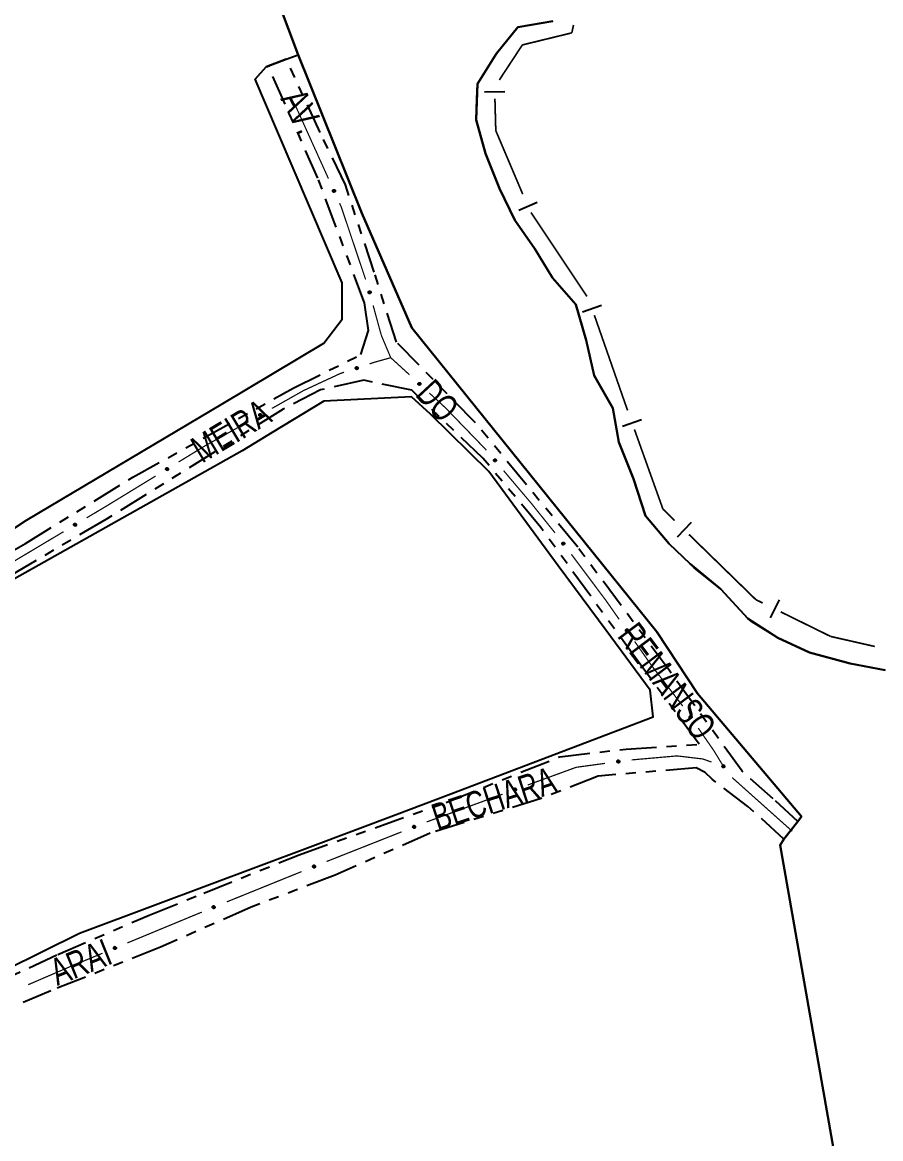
# Model space of a CAD drawing. Extents: x 207981 to 210201, y 4876477 to 4878908.
# Drawn here: x 208982.8 to 209110.4, y 4878459 to 4878624.9 of the extents above; entities that cross this region are included whole.
import ezdxf

# ---------------------------------------------------------------- set-up
doc = ezdxf.new("R2010")
doc.units = 0
doc.header["$LTSCALE"] = 1.5
doc.header["$MEASUREMENT"] = 0
doc.linetypes.add('TRACO_25', pattern=[8, 3, -1, 1, -1, 1, -1])
for name, color, linetype in [('CD_MALHA_LOTES', 7, 'CONTINUOUS'), ('HD-CURSO-PERENE', 170, 'CONTINUOUS'), ('LM-LIM-SETORES-BAIRROS', 250, 'CONTINUOUS'), ('RU-QUADRA', 210, 'CONTINUOUS'), ('SV-EIXO-RUA-N-PAV', 6, 'CONTINUOUS'), ('SV-RUA-NAO-PAV', 7, 'CONTINUOUS'), ('SV-TXT-RUA-N-PAV', 7, 'CONTINUOUS')]:
    doc.layers.add(name, color=color, linetype=linetype)
doc.styles.add('ARIAL', font='ARIAL.SHX')

msp = doc.modelspace()

# ---------------------------------------------------------------- linework, layer by layer
at = {"layer": 'CD_MALHA_LOTES', "linetype": 'Continuous', "flags": 128}
for points in [[(208988.651637, 4878755.3133), (209011.257452, 4878719.747252), (209026.201723, 4878698.816981), (209039.980146, 4878687.651358), (209047.195705, 4878665.185095), (209049.553747, 4878655.897258), (209050.121778, 4878647.219241), (209049.760624, 4878642.39033), (209047.849144, 4878636.731572), (209019.36734, 4878631.988823), (209023.811533, 4878620.067765), (209029.240551, 4878606.657981), (209033.288548, 4878596.550368), (209040.735228, 4878579.524404), (209077.167846, 4878534.325493), (209083.206232, 4878525.157712), (209098.683309, 4878506.872215), (209098.103049, 4878506.147715), (209096.035459, 4878503.523466), (209095.502048, 4878502.623108), (209145.451913, 4878218.279486)], [(209111.109436, 4878528.627555), (209105.88922, 4878529.62721), (209099.849083, 4878531.266701), (209095.139183, 4878533.436102), (209090.679467, 4878536.305349), (209086.670132, 4878540.644273), (209082.100012, 4878544.420185), (209079.011043, 4878547.392567), (209075.451702, 4878551.541544), (209073.672835, 4878557.070249), (209071.493913, 4878562.508964), (209070.625019, 4878567.587791), (209067.835901, 4878572.406633), (209066.66703, 4878577.695406), (209065.108122, 4878582.964174), (209061.638751, 4878586.953189), (209058.999527, 4878591.262151), (209056.020261, 4878595.521116), (209053.761162, 4878600.229996), (209051.682193, 4878605.428768), (209050.283233, 4878610.417603), (209050.504496, 4878615.766393), (209053.305787, 4878620.28543), (209056.486972, 4878624.204612), (209061.69762, 4878625.064535)]]:
    msp.add_lwpolyline(points, dxfattribs=at)
at = {"layer": 'HD-CURSO-PERENE', "linetype": 'Continuous'}
msp.add_polyline3d([(209111.109436, 4878528.627555, 2.24908), (209105.88922, 4878529.62721, 2.24908), (209099.849083, 4878531.266701, 2.24908), (209095.139183, 4878533.436102, 2.24908), (209091.209351, 4878535.839729, 2.24908), (209090.679467, 4878536.305349, 2.24908), (209086.670132, 4878540.644273, 2.24908), (209082.73053, 4878543.813464, 2.24908), (209082.100012, 4878544.420185, 2.24908), (209079.011043, 4878547.392567, 2.24908), (209075.451702, 4878551.541544, 2.24908), (209073.672835, 4878557.070249, 2.24908), (209071.493913, 4878562.508964, 2.24908), (209070.625019, 4878567.587791, 2.24908), (209067.835901, 4878572.406633, 2.24908), (209066.66703, 4878577.695406, 2.24908), (209065.108122, 4878582.964174, 2.24908), (209061.638751, 4878586.953189, 2.24908), (209058.999527, 4878591.262151, 2.24908), (209056.020261, 4878595.521116, 2.24908), (209053.761162, 4878600.229996, 2.24908), (209051.682193, 4878605.428768, 2.24908), (209050.283233, 4878610.417603, 2.24908), (209050.409646, 4878613.473499, 2.24908), (209050.504496, 4878615.766393, 2.24908), (209053.305787, 4878620.28543, 2.24908), (209056.486972, 4878624.204612, 2.24908), (209061.69762, 4878625.064535, 2.24908)], dxfattribs=at)
at = {"layer": 'LM-LIM-SETORES-BAIRROS', "const_width": 0.25}
for points in [[(209063.736769, 4878623.160432), (209064.514524, 4878623.350128)], [(209063.736769, 4878623.160432), (209064.514524, 4878623.350128)], [(209064.514524, 4878623.350128), (209064.766504, 4878624.522806)], [(209064.514524, 4878623.350128), (209064.766504, 4878624.522806)], [(209057.157557, 4878621.555746), (209063.736769, 4878623.160432)], [(209057.157557, 4878621.555746), (209063.736769, 4878623.160432)], [(209053.73732, 4878616.351038), (209057.032387, 4878621.365271)], [(209053.73732, 4878616.351038), (209057.032387, 4878621.365271)], [(209057.032387, 4878621.365271), (209057.157557, 4878621.555746)], [(209057.032387, 4878621.365271), (209057.157557, 4878621.555746)], [(209053.209917, 4878608.815633), (209053.078041, 4878613.56316)], [(209053.209917, 4878608.815633), (209053.078041, 4878613.56316)], [(209053.307805, 4878608.584897), (209053.209917, 4878608.815633)], [(209053.307805, 4878608.584897), (209053.209917, 4878608.815633)], [(209057.213303, 4878599.379079), (209053.307805, 4878608.584897)], [(209057.213303, 4878599.379079), (209053.307805, 4878608.584897)], [(209066.768824, 4878584.170756), (209058.44832, 4878596.65151)], [(209066.768824, 4878584.170756), (209058.44832, 4878596.65151)], [(209072.409806, 4878568.352314), (209067.861677, 4878581.390285)], [(209072.409806, 4878568.352314), (209067.861677, 4878581.390285)], [(209072.474351, 4878568.171999), (209072.409806, 4878568.352314)], [(209072.474351, 4878568.171999), (209072.409806, 4878568.352314)], [(209072.811365, 4878567.2305), (209072.474351, 4878568.171999)], [(209072.811365, 4878567.2305), (209072.474351, 4878568.171999)], [(209078.06211, 4878552.561751), (209073.822407, 4878564.406001)], [(209078.06211, 4878552.561751), (209073.822407, 4878564.406001)], [(209078.362836, 4878552.268836), (209078.06211, 4878552.561751)], [(209078.362836, 4878552.268836), (209078.06211, 4878552.561751)], [(209079.795534, 4878550.873352), (209078.362836, 4878552.268836)], [(209079.795534, 4878550.873352), (209078.362836, 4878552.268836)], [(209091.878853, 4878539.103885), (209081.94458, 4878548.780125)], [(209091.878853, 4878539.103885), (209081.94458, 4878548.780125)], [(209091.997363, 4878539.045586), (209091.878853, 4878539.103885)], [(209091.997363, 4878539.045586), (209091.878853, 4878539.103885)], [(209092.894666, 4878538.604171), (209091.997363, 4878539.045586)], [(209092.894666, 4878538.604171), (209091.997363, 4878539.045586)], [(209103.004022, 4878533.631019), (209095.586575, 4878537.279925)], [(209103.004022, 4878533.631019), (209095.586575, 4878537.279925)], [(209103.719399, 4878533.468434), (209103.004022, 4878533.631019)], [(209103.719399, 4878533.468434), (209103.004022, 4878533.631019)], [(209109.570196, 4878532.138707), (209103.719399, 4878533.468434)], [(209109.570196, 4878532.138707), (209103.719399, 4878533.468434)]]:
    msp.add_lwpolyline(points, dxfattribs=at)
at = {"layer": 'LM-LIM-SETORES-BAIRROS'}
for points in [[(209054.549695, 4878614.604425), (209051.550852, 4878614.521124)], [(209054.549695, 4878614.604425), (209051.550852, 4878614.521124)], [(209059.375276, 4878598.12374), (209056.61353, 4878596.952091)], [(209059.375276, 4878598.12374), (209056.61353, 4878596.952091)], [(209068.948605, 4878582.828543), (209066.116005, 4878581.840427)], [(209068.948605, 4878582.828543), (209066.116005, 4878581.840427)], [(209074.897642, 4878565.853022), (209072.073143, 4878564.841979)], [(209074.897642, 4878565.853022), (209072.073143, 4878564.841979)], [(209082.274845, 4878550.55239), (209080.181618, 4878548.403344)], [(209082.274845, 4878550.55239), (209080.181618, 4878548.403344)], [(209095.351395, 4878539.067295), (209094.027149, 4878536.375386)], [(209095.351395, 4878539.067295), (209094.027149, 4878536.375386)]]:
    msp.add_lwpolyline(points, dxfattribs=at)
at = {"layer": 'RU-QUADRA', "linetype": 'Continuous'}
for points in [[(208888.630238, 4878657.24331), (208866.903948, 4878638.21714), (208887.636, 4878609.109), (208911.443776, 4878578.031817), (208915.072365, 4878570.623581), (208920.058738, 4878553.187654), (208922.505468, 4878538.221109), (208927.360963, 4878517.056026), (208945.544921, 4878527.359097), (208953.606712, 4878532.083207), (208962.6487, 4878537.292228), (208983.433652, 4878550.909606), (209012.599132, 4878568.252632), (209027.653565, 4878577.204634), (209030.354632, 4878580.79388), (209030.385895, 4878586.21265), (209020.774007, 4878608.66759), (209017.43182, 4878616.475484), (209019.056587, 4878618.324129), (209022.049796, 4878619.42689), (209023.811533, 4878620.067765)], [(209023.811533, 4878620.067765), (209019.36734, 4878631.988823)], [(209166.198484, 4878218.534586), (209145.451913, 4878218.279486), (209095.502048, 4878502.623108), (209096.035459, 4878503.523466), (209098.103049, 4878506.147715), (209098.683309, 4878506.872215), (209083.206232, 4878525.157712), (209077.167846, 4878534.325493), (209040.735228, 4878579.524404), (209033.288548, 4878596.550368), (209029.240551, 4878606.657981), (209023.811533, 4878620.067765)]]:
    msp.add_lwpolyline(points, dxfattribs=at)
at = {"layer": 'RU-QUADRA', "linetype": 'Continuous', "flags": 128}
for points in [[(209061.69762, 4878625.064535), (209056.486972, 4878624.204612), (209053.305787, 4878620.28543), (209050.504496, 4878615.766393), (209050.283233, 4878610.417603), (209051.682193, 4878605.428768), (209053.761162, 4878600.229996), (209056.020261, 4878595.521116), (209058.999527, 4878591.262151), (209061.638751, 4878586.953189), (209065.108122, 4878582.964174), (209066.66703, 4878577.695406), (209067.835901, 4878572.406633), (209070.625019, 4878567.587791), (209071.493913, 4878562.508964), (209073.672835, 4878557.070249), (209075.451702, 4878551.541544), (209079.011043, 4878547.392567), (209082.100012, 4878544.420185), (209086.670132, 4878540.644273), (209090.679467, 4878536.305349), (209095.139183, 4878533.436102), (209099.849083, 4878531.266701), (209105.88922, 4878529.62721), (209111.109436, 4878528.627555)], [(208969.365649, 4878478.695688), (208991.330059, 4878489.543722), (209002.571766, 4878493.752857), (209025.600706, 4878502.375384), (209038.408202, 4878507.170784), (209046.512497, 4878510.248897), (209076.604856, 4878521.678353), (209076.165737, 4878525.627446), (209069.619279, 4878534.494072), (209062.508377, 4878544.125189), (209052.161236, 4878558.139519), (209043.512479, 4878566.677384), (209040.672828, 4878569.226741), (209027.631561, 4878568.596589), (209019.978268, 4878563.929588), (209015.498799, 4878561.197995), (209002.010812, 4878553.63983), (208980.831303, 4878541.771622)]]:
    msp.add_lwpolyline(points, dxfattribs=at)
at = {"layer": 'SV-EIXO-RUA-N-PAV', "const_width": 0.18}
for points in [[(209023.377999, 4878612.614758), (209028.325876, 4878601.682306)], [(209029.975169, 4878598.038155), (209030.222725, 4878597.491172)], [(209030.222725, 4878597.491172), (209033.8546, 4878586.685596)], [(209034.96576, 4878582.844257), (209036.024005, 4878578.986782)], [(209036.024005, 4878578.986782), (209036.187415, 4878578.391127)], [(209036.187415, 4878578.391127), (209037.501321, 4878575.274421)], [(209037.501321, 4878575.274421), (209037.588954, 4878575.066546)], [(209034.435337, 4878574.149121), (209035.242191, 4878574.414667)], [(209035.242191, 4878574.414667), (209037.314305, 4878574.990255)], [(209037.314305, 4878574.990255), (209037.588954, 4878575.066546)], [(209037.588954, 4878575.066546), (209039.639499, 4878573.197695)], [(209024.616569, 4878570.177456), (209029.704284, 4878572.53961)], [(209029.704284, 4878572.53961), (209030.092349, 4878572.719783)], [(209030.092349, 4878572.719783), (209030.635821, 4878572.898647)], [(209039.639499, 4878573.197695), (209040.163875, 4878572.719783)], [(209040.163875, 4878572.719783), (209040.377925, 4878572.523361)], [(209019.923655, 4878567.524939), (209024.276469, 4878569.985226)], [(209024.276469, 4878569.985226), (209024.616569, 4878570.177456)], [(209043.325101, 4878569.818893), (209045.535484, 4878567.790541)], [(209045.535484, 4878567.790541), (209045.704844, 4878567.635129)], [(209045.704844, 4878567.635129), (209051.109355, 4878562.052447)], [(209010.079674, 4878562.028972), (209016.438602, 4878565.56171)], [(209009.460356, 4878561.650805), (209010.079674, 4878562.028972)], [(209051.109355, 4878562.052447), (209051.63694, 4878561.507469)], [(209006.046482, 4878559.566227), (209009.460356, 4878561.650805)], [(209051.63694, 4878561.507469), (209051.792991, 4878561.32318)], [(208995.347216, 4878553.033047), (209002.632608, 4878557.481649)], [(209054.377863, 4878558.270569), (209058.255172, 4878553.691653)], [(209058.255172, 4878553.691653), (209058.481666, 4878553.424174)], [(208992.372963, 4878551.257769), (208994.948979, 4878552.795346)], [(208994.948979, 4878552.795346), (208995.347216, 4878553.033047)], [(209058.481666, 4878553.424174), (209062.021072, 4878549.020818)], [(208978.634214, 4878543.057357), (208988.938276, 4878549.207666)], [(209064.446451, 4878545.840525), (209069.246451, 4878539.440525)], [(209069.246451, 4878539.440525), (209069.465822, 4878539.148031)], [(209069.465822, 4878539.148031), (209071.553967, 4878536.173408)], [(209073.85218, 4878532.899539), (209076.150393, 4878529.62567)], [(209076.150393, 4878529.62567), (209076.375736, 4878529.304663)], [(209076.375736, 4878529.304663), (209081.017202, 4878523.276784)], [(209083.317834, 4878520.005453), (209085.592854, 4878516.715425)], [(209080.156632, 4878515.875962), (209073.414147, 4878515.279281)], [(209080.386186, 4878515.848728), (209080.156632, 4878515.875962)], [(209084.002716, 4878515.419647), (209080.386186, 4878515.848728)], [(209085.592854, 4878516.715425), (209085.632413, 4878516.658216)], [(209085.632413, 4878516.658216), (209086.639044, 4878515.011002)], [(209065.163422, 4878514.181077), (209058.893029, 4878511.889972)], [(209065.484581, 4878514.224996), (209065.163422, 4878514.181077)], [(209069.447696, 4878514.766961), (209065.484581, 4878514.224996)], [(209084.33947, 4878515.297843), (209084.002716, 4878515.419647)], [(209085.279846, 4878514.957707), (209084.33947, 4878515.297843)], [(209086.639044, 4878515.011002), (209087.066546, 4878514.311453)], [(209092.411951, 4878509.031236), (209088.353129, 4878512.659577)], [(209058.383884, 4878511.703938), (209057.953736, 4878511.546857)], [(209058.893029, 4878511.889972), (209058.383884, 4878511.703938)], [(209054.196429, 4878510.174761), (209043.863835, 4878506.4015)], [(209092.826474, 4878508.660929), (209092.411951, 4878509.031236)], [(209097.301041, 4878504.663649), (209092.826474, 4878508.660929)], [(209043.032141, 4878506.097782), (209042.925569, 4878506.055685)], [(209043.863835, 4878506.4015), (209043.032141, 4878506.097782)], [(209039.205296, 4878504.586138), (209028.044476, 4878500.177498)], [(209024.334474, 4878498.682268), (209013.211485, 4878494.179034)], [(209009.509422, 4878492.664278), (208998.422043, 4878488.074069)], [(208994.72625, 4878486.543999), (208990.106509, 4878484.631412)], [(208989.838841, 4878484.520598), (208983.676366, 4878481.865031)], [(208990.106509, 4878484.631412), (208989.838841, 4878484.520598)]]:
    msp.add_lwpolyline(points, dxfattribs=at)
at = {"layer": 'SV-EIXO-RUA-N-PAV'}
for points in [[(209029.191567, 4878600.036517), (209029.237573, 4878600.01992), (209029.273719, 4878599.996248), (209029.298184, 4878599.967827), (209029.313255, 4878599.937075), (209029.325129, 4878599.903878), (209029.329717, 4878599.867767), (209029.32593, 4878599.82656), (209029.309605, 4878599.780293), (209029.282922, 4878599.744858), (209029.256342, 4878599.719382), (209029.22518, 4878599.701821), (209029.192737, 4878599.690826), (209029.15507, 4878599.687302), (209029.113348, 4878599.691546), (209029.067222, 4878599.709088), (209029.031944, 4878599.732538), (209029.009002, 4878599.76065), (209028.991546, 4878599.792089), (209028.97983, 4878599.826126), (209028.975531, 4878599.861599), (209028.97988, 4878599.903599), (209028.997797, 4878599.948896), (209029.020784, 4878599.984349), (209029.048566, 4878600.007679), (209029.079905, 4878600.024168), (209029.113057, 4878600.036483), (209029.149165, 4878600.042605), (209029.191567, 4878600.036517)], [(209034.504783, 4878584.940679), (209034.547622, 4878584.917082), (209034.579615, 4878584.888041), (209034.599328, 4878584.85614), (209034.609396, 4878584.823407), (209034.615925, 4878584.78876), (209034.614801, 4878584.752376), (209034.604608, 4878584.71227), (209034.581239, 4878584.669131), (209034.549335, 4878584.638312), (209034.519093, 4878584.617313), (209034.485566, 4878584.604849), (209034.451802, 4878584.59907), (209034.414047, 4878584.601488), (209034.373505, 4878584.612214), (209034.330695, 4878584.636763), (209034.299525, 4878584.665449), (209034.281268, 4878584.696806), (209034.268951, 4878584.730591), (209034.26271, 4878584.766043), (209034.264019, 4878584.801752), (209034.274892, 4878584.842552), (209034.299682, 4878584.884485), (209034.327938, 4878584.9159), (209034.35903, 4878584.934592), (209034.392565, 4878584.945969), (209034.427236, 4878584.95294), (209034.463857, 4878584.953332), (209034.504783, 4878584.940679)], [(209032.364687, 4878573.58353), (209032.386105, 4878573.627499), (209032.413503, 4878573.660909), (209032.444376, 4878573.682197), (209032.476562, 4878573.693896), (209032.510838, 4878573.702155), (209032.547232, 4878573.702858), (209032.587799, 4878573.69469), (209032.632057, 4878573.673515), (209032.664437, 4878573.643198), (209032.686927, 4878573.614048), (209032.701058, 4878573.581188), (209032.708524, 4878573.547756), (209032.708003, 4878573.509928), (209032.699325, 4878573.468898), (209032.676955, 4878573.42491), (209032.64987, 4878573.392341), (209032.619468, 4878573.372534), (209032.586343, 4878573.358537), (209032.551249, 4878573.350524), (209032.51552, 4878573.35004), (209032.474225, 4878573.358852), (209032.431102, 4878573.381507), (209032.398309, 4878573.40815), (209032.37808, 4878573.438266), (209032.365034, 4878573.471188), (209032.356332, 4878573.505465), (209032.354103, 4878573.54202), (209032.364687, 4878573.58353)], [(209041.820077, 4878571.349378), (209041.868906, 4878571.352169), (209041.911443, 4878571.344582), (209041.945099, 4878571.328044), (209041.971029, 4878571.305674), (209041.99498, 4878571.2798), (209042.013372, 4878571.248387), (209042.026062, 4878571.209), (209042.029205, 4878571.160038), (209042.018569, 4878571.116974), (209042.00412, 4878571.08311), (209041.982351, 4878571.054729), (209041.956827, 4878571.031883), (209041.923565, 4878571.013858), (209041.883524, 4878571.001387), (209041.834214, 4878570.999418), (209041.792564, 4878571.007142), (209041.76043, 4878571.023994), (209041.732035, 4878571.04606), (209041.7079, 4878571.072767), (209041.690024, 4878571.103707), (209041.677541, 4878571.144044), (209041.676243, 4878571.192739), (209041.683472, 4878571.234368), (209041.699868, 4878571.26673), (209041.722221, 4878571.294196), (209041.74788, 4878571.318534), (209041.778688, 4878571.338336), (209041.820077, 4878571.349378)], [(209018.00328, 4878566.565958), (209018.015701, 4878566.613263), (209018.03605, 4878566.651379), (209018.062172, 4878566.678285), (209018.091454, 4878566.696042), (209018.123458, 4878566.710835), (209018.159015, 4878566.71863), (209018.200395, 4878566.718539), (209018.247936, 4878566.706413), (209018.285612, 4878566.683001), (209018.313361, 4878566.658803), (209018.333635, 4878566.629335), (209018.347485, 4878566.598004), (209018.35436, 4878566.560802), (209018.353859, 4878566.518868), (209018.340508, 4878566.471359), (209018.320303, 4878566.434127), (209018.294353, 4878566.408766), (209018.264599, 4878566.388571), (209018.231745, 4878566.373861), (209018.196797, 4878566.36641), (209018.154577, 4878566.366991), (209018.10786, 4878566.38079), (209018.070496, 4878566.400518), (209018.044777, 4878566.426105), (209018.025555, 4878566.455846), (209018.010328, 4878566.487765), (209018.001004, 4878566.523181), (209018.00328, 4878566.565958)], [(209053.076586, 4878559.977661), (209053.12538, 4878559.974308), (209053.16663, 4878559.961449), (209053.197947, 4878559.940821), (209053.220868, 4878559.915377), (209053.241386, 4878559.886705), (209053.255695, 4878559.853234), (209053.263347, 4878559.812567), (209053.260327, 4878559.763597), (209053.244376, 4878559.722206), (209053.225796, 4878559.690421), (209053.20064, 4878559.664992), (209053.172453, 4878559.645527), (209053.137194, 4878559.631814), (209053.095906, 4878559.624462), (209053.046738, 4878559.62869), (209053.006385, 4878559.641574), (209052.976617, 4878559.662322), (209052.951213, 4878559.687773), (209052.930616, 4878559.717296), (209052.91676, 4878559.750233), (209052.909433, 4878559.791817), (209052.914249, 4878559.84029), (209052.92664, 4878559.880684), (209052.946964, 4878559.910736), (209052.972584, 4878559.935182), (209053.001092, 4878559.956111), (209053.034139, 4878559.971895), (209053.076586, 4878559.977661)], [(209004.159551, 4878558.54301), (209004.170369, 4878558.590707), (209004.18942, 4878558.629488), (209004.214619, 4878558.65726), (209004.243286, 4878558.675995), (209004.274773, 4878558.691859), (209004.310047, 4878558.700848), (209004.351407, 4878558.702154), (209004.399329, 4878558.691638), (209004.437774, 4878558.669511), (209004.466323, 4878558.646263), (209004.48758, 4878558.617495), (209004.502478, 4878558.586649), (209004.510605, 4878558.5497), (209004.511519, 4878558.507773), (209004.499778, 4878558.459841), (209004.48084, 4878558.421949), (209004.455761, 4878558.395727), (209004.426705, 4878558.37454), (209004.394365, 4878558.35873), (209004.359689, 4878558.350104), (209004.317473, 4878558.34926), (209004.270318, 4878558.361475), (209004.23231, 4878558.379932), (209004.205742, 4878558.404636), (209004.185527, 4878558.433712), (209004.169232, 4878558.465099), (209004.158719, 4878558.500181), (209004.159551, 4878558.54301)], [(208990.475826, 4878550.253601), (208990.487124, 4878550.301186), (208990.506564, 4878550.339774), (208990.532042, 4878550.36729), (208990.560896, 4878550.385736), (208990.592541, 4878550.401281), (208990.627903, 4878550.409916), (208990.669274, 4878550.410805), (208990.717089, 4878550.399807), (208990.755309, 4878550.377294), (208990.783622, 4878550.353759), (208990.804588, 4878550.324779), (208990.819175, 4878550.293785), (208990.82693, 4878550.256756), (208990.827422, 4878550.214822), (208990.815199, 4878550.16701), (208990.79588, 4878550.129311), (208990.770538, 4878550.103343), (208990.74127, 4878550.082449), (208990.708773, 4878550.066965), (208990.674012, 4878550.05869), (208990.63179, 4878550.05827), (208990.58476, 4878550.07096), (208990.546939, 4878550.089798), (208990.520622, 4878550.114769), (208990.500701, 4878550.144047), (208990.484723, 4878550.175596), (208990.474563, 4878550.210782), (208990.475826, 4878550.253601)], [(209063.248307, 4878547.621518), (209063.296817, 4878547.615288), (209063.337235, 4878547.600014), (209063.367279, 4878547.577572), (209063.388657, 4878547.550818), (209063.407445, 4878547.520984), (209063.419751, 4878547.486726), (209063.424987, 4878547.445678), (209063.419079, 4878547.396972), (209063.400711, 4878547.356596), (209063.380285, 4878547.325964), (209063.353671, 4878547.302066), (209063.324383, 4878547.2843), (209063.288375, 4878547.272694), (209063.246725, 4878547.267794), (209063.197893, 4878547.27492), (209063.158371, 4878547.290166), (209063.129881, 4878547.312636), (209063.106025, 4878547.339544), (209063.087209, 4878547.370232), (209063.075323, 4878547.40393), (209063.070465, 4878547.445874), (209063.078137, 4878547.493978), (209063.092893, 4878547.53357), (209063.114957, 4878547.562368), (209063.141977, 4878547.585258), (209063.171671, 4878547.604466), (209063.205593, 4878547.61827), (209063.248307, 4878547.621518)], [(209072.710619, 4878534.717319), (209072.758909, 4878534.709567), (209072.798827, 4878534.69303), (209072.82815, 4878534.669654), (209072.848677, 4878534.642241), (209072.866518, 4878534.611831), (209072.877741, 4878534.577203), (209072.881683, 4878534.536011), (209072.874247, 4878534.487515), (209072.854619, 4878534.447736), (209072.83324, 4878534.417762), (209072.805888, 4878534.394712), (209072.776056, 4878534.377876), (209072.739701, 4878534.367407), (209072.697917, 4878534.363819), (209072.649333, 4878534.372477), (209072.61031, 4878534.388958), (209072.582541, 4878534.412312), (209072.559543, 4878534.439957), (209072.541701, 4878534.471221), (209072.53088, 4878534.505276), (209072.527343, 4878534.547352), (209072.536523, 4878534.595191), (209072.552517, 4878534.6343), (209072.575475, 4878534.66239), (209072.603201, 4878534.684419), (209072.633485, 4878534.702684), (209072.667824, 4878534.715415), (209072.710619, 4878534.717319)], [(209082.189148, 4878521.831254), (209082.237382, 4878521.823161), (209082.277182, 4878521.806342), (209082.306339, 4878521.78276), (209082.326672, 4878521.755203), (209082.344297, 4878521.724668), (209082.355275, 4878521.689962), (209082.358927, 4878521.648742), (209082.351148, 4878521.6003), (209082.331239, 4878521.560661), (209082.309649, 4878521.530838), (209082.282134, 4878521.507983), (209082.252184, 4878521.491357), (209082.215756, 4878521.481146), (209082.173948, 4878521.477853), (209082.125427, 4878521.486854), (209082.086521, 4878521.50361), (209082.058917, 4878521.527161), (209082.036115, 4878521.554967), (209082.018494, 4878521.586357), (209082.007915, 4878521.620487), (209082.004675, 4878521.662587), (209082.014193, 4878521.71036), (209082.030463, 4878521.749355), (209082.053619, 4878521.777282), (209082.0815, 4878521.799115), (209082.111912, 4878521.817165), (209082.14634, 4878521.829653), (209082.189148, 4878521.831254)], [(209071.586523, 4878514.948345), (209071.557499, 4878514.908979), (209071.524505, 4878514.881082), (209071.490289, 4878514.865734), (209071.456517, 4878514.860056), (209071.421312, 4878514.858138), (209071.385392, 4878514.864036), (209071.346974, 4878514.879413), (209071.307281, 4878514.90825), (209071.280924, 4878514.943928), (209071.264082, 4878514.976668), (209071.256134, 4878515.011543), (209071.254844, 4878515.045774), (209071.262204, 4878515.082883), (209071.278167, 4878515.121664), (209071.30813, 4878515.160875), (209071.340664, 4878515.188003), (209071.37415, 4878515.201979), (209071.409261, 4878515.209748), (209071.445226, 4878515.211275), (209071.480452, 4878515.205283), (209071.519469, 4878515.18914), (209071.557779, 4878515.159053), (209071.585207, 4878515.126913), (209071.599649, 4878515.093633), (209071.606519, 4878515.058894), (209071.608872, 4878515.023607), (209071.604447, 4878514.987252), (209071.586523, 4878514.948345)], [(209087.164217, 4878514.159065), (209087.120231, 4878514.137681), (209087.078055, 4878514.128298), (209087.040625, 4878514.130596), (209087.008079, 4878514.141251), (209086.97601, 4878514.155903), (209086.946937, 4878514.177807), (209086.920055, 4878514.209267), (209086.898294, 4878514.25324), (209086.891521, 4878514.297078), (209086.891811, 4878514.333894), (209086.900968, 4878514.368471), (209086.915723, 4878514.399386), (209086.939475, 4878514.428833), (209086.971622, 4878514.455764), (209087.016369, 4878514.476575), (209087.05778, 4878514.485491), (209087.093926, 4878514.482317), (209087.128629, 4878514.472891), (209087.161189, 4878514.457541), (209087.189604, 4878514.435875), (209087.216661, 4878514.403459), (209087.236617, 4878514.359022), (209087.245981, 4878514.31782), (209087.243315, 4878514.281639), (209087.233266, 4878514.247683), (209087.218962, 4878514.21534), (209087.19816, 4878514.185198), (209087.164217, 4878514.159065)], [(209056.247805, 4878510.806693), (209056.227814, 4878510.762057), (209056.201504, 4878510.727783), (209056.171333, 4878510.705512), (209056.13954, 4878510.692784), (209056.105548, 4878510.683426), (209056.069195, 4878510.681553), (209056.028386, 4878510.688411), (209055.98347, 4878510.708151), (209055.95013, 4878510.73741), (209055.926714, 4878510.765821), (209055.911533, 4878510.798209), (209055.902995, 4878510.831383), (209055.902298, 4878510.869209), (209055.909651, 4878510.910497), (209055.930594, 4878510.955182), (209055.956618, 4878510.988606), (209055.986366, 4878511.009381), (209056.019023, 4878511.024437), (209056.053841, 4878511.033575), (209056.089537, 4878511.035208), (209056.131093, 4878511.027729), (209056.174924, 4878511.006474), (209056.208557, 4878510.9809), (209056.229744, 4878510.951451), (209056.243843, 4878510.918966), (209056.253643, 4878510.884986), (209056.257048, 4878510.848522), (209056.247805, 4878510.806693)], [(209041.239507, 4878505.271315), (209041.220685, 4878505.226173), (209041.195278, 4878505.191225), (209041.165698, 4878505.168176), (209041.134247, 4878505.154624), (209041.10051, 4878505.144383), (209041.064218, 4878505.141563), (209041.023245, 4878505.147355), (209040.977829, 4878505.165918), (209040.943739, 4878505.194298), (209040.91959, 4878505.222089), (209040.90357, 4878505.25407), (209040.894171, 4878505.287011), (209040.892488, 4878505.324806), (209040.898763, 4878505.366271), (209040.918534, 4878505.411486), (209040.943677, 4878505.445578), (209040.972875, 4878505.467121), (209041.005128, 4878505.483023), (209041.039696, 4878505.493065), (209041.075337, 4878505.495628), (209041.117075, 4878505.489235), (209041.161444, 4878505.469129), (209041.195732, 4878505.44444), (209041.21768, 4878505.415553), (209041.23262, 4878505.383446), (209041.243303, 4878505.349734), (209041.247657, 4878505.31337), (209041.239507, 4878505.271315)], [(209026.362795, 4878499.384691), (209026.344357, 4878499.339391), (209026.319248, 4878499.304228), (209026.289864, 4878499.280929), (209026.25853, 4878499.26711), (209026.224881, 4878499.256583), (209026.188614, 4878499.253455), (209026.147593, 4878499.258899), (209026.102022, 4878499.277076), (209026.067691, 4878499.305165), (209026.043307, 4878499.332751), (209026.027017, 4878499.364595), (209026.017338, 4878499.397454), (209026.015334, 4878499.435233), (209026.021257, 4878499.47675), (209026.040644, 4878499.522132), (209026.065497, 4878499.556436), (209026.09451, 4878499.578226), (209026.126627, 4878499.594401), (209026.161109, 4878499.604736), (209026.196727, 4878499.607602), (209026.238517, 4878499.601563), (209026.283055, 4878499.581835), (209026.317552, 4878499.557438), (209026.339744, 4878499.528738), (209026.354956, 4878499.49676), (209026.365925, 4878499.463139), (209026.370587, 4878499.426814), (209026.362795, 4878499.384691)], [(209011.427917, 4878493.339399), (209011.409834, 4878493.293956), (209011.385001, 4878493.258598), (209011.3558, 4878493.235069), (209011.324575, 4878493.221005), (209011.29101, 4878493.210215), (209011.254769, 4878493.206803), (209011.213707, 4878493.211925), (209011.167994, 4878493.229745), (209011.133445, 4878493.257565), (209011.108845, 4878493.284958), (209011.092306, 4878493.316674), (209011.08237, 4878493.349456), (209011.080071, 4878493.387219), (209011.085668, 4878493.428781), (209011.104699, 4878493.474313), (209011.129282, 4878493.50881), (209011.158124, 4878493.530827), (209011.190114, 4878493.547253), (209011.224513, 4878493.557858), (209011.260107, 4878493.561002), (209011.301944, 4878493.555291), (209011.346635, 4878493.535913), (209011.381322, 4878493.511786), (209011.403738, 4878493.483261), (209011.4192, 4878493.451403), (209011.430432, 4878493.417869), (209011.435379, 4878493.381582), (209011.427917, 4878493.339399)], [(208996.749008, 4878487.262286), (208996.730925, 4878487.216843), (208996.706092, 4878487.181485), (208996.676891, 4878487.157956), (208996.645666, 4878487.143892), (208996.612101, 4878487.133102), (208996.57586, 4878487.12969), (208996.534797, 4878487.134812), (208996.489085, 4878487.152631), (208996.454536, 4878487.180452), (208996.429936, 4878487.207845), (208996.413397, 4878487.239561), (208996.403461, 4878487.272343), (208996.401162, 4878487.310105), (208996.406759, 4878487.351667), (208996.425789, 4878487.3972), (208996.450373, 4878487.431697), (208996.479215, 4878487.453714), (208996.511205, 4878487.47014), (208996.545604, 4878487.480745), (208996.581198, 4878487.483889), (208996.623035, 4878487.478178), (208996.667726, 4878487.4588), (208996.702413, 4878487.434673), (208996.724829, 4878487.406148), (208996.740291, 4878487.37429), (208996.751523, 4878487.340756), (208996.75647, 4878487.304468), (208996.749008, 4878487.262286)]]:
    msp.add_lwpolyline(points, close=True, dxfattribs=at)
for points in [[(209028.975531, 4878599.861599), (209029.067222, 4878599.709088)], [(209028.97983, 4878599.826126), (209029.031944, 4878599.732538)], [(209028.97988, 4878599.903599), (209029.113348, 4878599.691546)], [(209028.980049, 4878599.840171), (209029.046492, 4878599.726457)], [(209028.982144, 4878599.878563), (209029.086663, 4878599.707193)], [(209028.991815, 4878599.92338), (209029.132488, 4878599.691986)], [(209028.997797, 4878599.948896), (209029.15507, 4878599.687302)], [(209029.009273, 4878599.964232), (209029.170998, 4878599.69294)], [(209029.020784, 4878599.984349), (209029.192737, 4878599.690826)], [(209029.035405, 4878599.992535), (209029.207258, 4878599.698867)], [(209029.048566, 4878600.007679), (209029.22518, 4878599.701821)], [(209029.064914, 4878600.013379), (209029.237655, 4878599.711126)], [(209029.079905, 4878600.024168), (209029.256342, 4878599.719382)], [(209029.099041, 4878600.027327), (209029.269205, 4878599.737388)], [(209029.113057, 4878600.036483), (209029.282922, 4878599.744858)], [(209029.132932, 4878600.035176), (209029.294775, 4878599.766933)], [(209029.149165, 4878600.042605), (209029.309605, 4878599.780293)], [(209029.169074, 4878600.038054), (209029.314601, 4878599.805862)], [(209029.191567, 4878600.036517), (209029.32593, 4878599.82656)], [(209029.21626, 4878600.026458), (209029.324391, 4878599.853728)], [(209029.237573, 4878600.01992), (209029.329717, 4878599.867767)], [(209029.258237, 4878600.006515), (209029.322874, 4878599.893481)], [(209029.273719, 4878599.996248), (209029.325129, 4878599.903878)], [(209034.26271, 4878584.766043), (209034.299525, 4878584.665449)], [(209034.264019, 4878584.801752), (209034.330695, 4878584.636763)], [(209034.265125, 4878584.77988), (209034.312941, 4878584.657164)], [(209034.273207, 4878584.817471), (209034.349599, 4878584.631847)], [(209034.274892, 4878584.842552), (209034.373505, 4878584.612214)], [(209034.289778, 4878584.86022), (209034.392477, 4878584.609652)], [(209034.299682, 4878584.884485), (209034.414047, 4878584.601488)], [(209034.313418, 4878584.897834), (209034.430661, 4878584.604563)], [(209034.327938, 4878584.9159), (209034.451802, 4878584.59907)], [(209034.34366, 4878584.921695), (209034.467402, 4878584.604737)], [(209034.35903, 4878584.934592), (209034.485566, 4878584.604849)], [(209034.376069, 4878584.937661), (209034.499345, 4878584.612085)], [(209034.392565, 4878584.945969), (209034.519093, 4878584.617313)], [(209034.411959, 4878584.946092), (209034.534618, 4878584.633082)], [(209034.427236, 4878584.95294), (209034.549335, 4878584.638312)], [(209034.446662, 4878584.948537), (209034.564499, 4878584.658258)], [(209034.463857, 4878584.953332), (209034.581239, 4878584.669131)], [(209034.482808, 4878584.945719), (209034.590177, 4878584.693602)], [(209034.504783, 4878584.940679), (209034.604608, 4878584.71227)], [(209034.527596, 4878584.926877), (209034.607342, 4878584.739344)], [(209034.547622, 4878584.917082), (209034.614801, 4878584.752376)], [(209034.565932, 4878584.900606), (209034.61207, 4878584.778844)], [(209034.579615, 4878584.888041), (209034.615925, 4878584.78876)], [(209032.354103, 4878573.54202), (209032.632057, 4878573.673515)], [(209032.360756, 4878573.56133), (209032.607168, 4878573.681214)], [(209032.364687, 4878573.58353), (209032.587799, 4878573.69469)], [(209032.377326, 4878573.607006), (209032.560622, 4878573.696062)], [(209032.386105, 4878573.627499), (209032.547232, 4878573.702858)], [(209032.401641, 4878573.646612), (209032.520934, 4878573.698802)], [(209032.413503, 4878573.660909), (209032.510838, 4878573.702155)], [(209032.356332, 4878573.505465), (209032.664437, 4878573.643198)], [(209032.359755, 4878573.525087), (209032.643755, 4878573.657342)], [(209032.363938, 4878573.490551), (209032.6704, 4878573.628761)], [(209032.365034, 4878573.471188), (209032.686927, 4878573.614048)], [(209032.37416, 4878573.455129), (209032.693139, 4878573.594586)], [(209032.37808, 4878573.438266), (209032.701058, 4878573.581188)], [(209032.391731, 4878573.423563), (209032.702081, 4878573.563052)], [(209032.398309, 4878573.40815), (209032.708524, 4878573.547756)], [(209032.41708, 4878573.394555), (209032.704099, 4878573.526367)], [(209032.431102, 4878573.381507), (209032.708003, 4878573.509928)], [(209032.455832, 4878573.372833), (209032.700932, 4878573.487975)], [(209032.474225, 4878573.358852), (209032.699325, 4878573.468898)], [(209032.49936, 4878573.358428), (209032.680916, 4878573.444038)], [(209032.51552, 4878573.35004), (209032.676955, 4878573.42491)], [(209032.537308, 4878573.352243), (209032.657471, 4878573.406155)], [(209032.551249, 4878573.350524), (209032.64987, 4878573.392341)], [(209041.676243, 4878571.192739), (209041.923565, 4878571.013858)], [(209041.677541, 4878571.144044), (209041.883524, 4878571.001387)], [(209041.680755, 4878571.166923), (209041.900956, 4878571.009304)], [(209041.680779, 4878571.211348), (209041.936002, 4878571.025295)], [(209041.683472, 4878571.234368), (209041.956827, 4878571.031883)], [(209041.689449, 4878571.121906), (209041.85284, 4878571.005306)], [(209041.690024, 4878571.103707), (209041.834214, 4878570.999418)], [(209041.693707, 4878571.247636), (209041.967026, 4878571.044977)], [(209041.699868, 4878571.26673), (209041.982351, 4878571.054729)], [(209041.70259, 4878571.085771), (209041.808331, 4878571.007258)], [(209041.7079, 4878571.072767), (209041.792564, 4878571.007142)], [(209041.712667, 4878571.278389), (209041.990173, 4878571.068183)], [(209041.722221, 4878571.294196), (209042.00412, 4878571.08311)], [(209041.738582, 4878571.304611), (209042.008885, 4878571.10472)], [(209041.74788, 4878571.318534), (209042.018569, 4878571.116974)], [(209041.766673, 4878571.325133), (209042.020808, 4878571.14193)], [(209041.778688, 4878571.338336), (209042.029205, 4878571.160038)], [(209041.798786, 4878571.341964), (209042.023765, 4878571.185516)], [(209041.820077, 4878571.349378), (209042.026062, 4878571.209)], [(209041.846736, 4878571.349818), (209042.013983, 4878571.233384)], [(209041.868906, 4878571.352169), (209042.013372, 4878571.248387)], [(209041.893173, 4878571.347949), (209041.996986, 4878571.269352)], [(209041.911443, 4878571.344582), (209041.99498, 4878571.2798)], [(209018.001004, 4878566.523181), (209018.247936, 4878566.706413)], [(209018.00328, 4878566.565958), (209018.200395, 4878566.718539)], [(209018.003759, 4878566.543418), (209018.222023, 4878566.709104)], [(209018.009854, 4878566.507677), (209018.262567, 4878566.692835)], [(209018.010328, 4878566.487765), (209018.285612, 4878566.683001)], [(209018.011093, 4878566.59145), (209018.173474, 4878566.714579)], [(209018.015701, 4878566.613263), (209018.159015, 4878566.71863)], [(209018.0207, 4878566.474623), (209018.294279, 4878566.670007)], [(209018.025555, 4878566.455846), (209018.313361, 4878566.658803)], [(209018.027207, 4878566.635041), (209018.134015, 4878566.709517)], [(209018.03605, 4878566.651379), (209018.123458, 4878566.710835)], [(209018.03764, 4878566.441878), (209018.323253, 4878566.640929)], [(209018.044777, 4878566.426105), (209018.333635, 4878566.629335)], [(209018.061037, 4878566.414349), (209018.338179, 4878566.611748)], [(209018.070496, 4878566.400518), (209018.347485, 4878566.598004)], [(209018.091561, 4878566.39085), (209018.347321, 4878566.576162)], [(209018.10786, 4878566.38079), (209018.35436, 4878566.560802)], [(209018.133809, 4878566.377111), (209018.351711, 4878566.537891)], [(209018.154577, 4878566.366991), (209018.353859, 4878566.518868)], [(209018.17931, 4878566.371482), (209018.340659, 4878566.490892)], [(209018.196797, 4878566.36641), (209018.340508, 4878566.471359)], [(209018.217736, 4878566.372824), (209018.325061, 4878566.44916)], [(209018.231745, 4878566.373861), (209018.320303, 4878566.434127)], [(209052.909433, 4878559.791817), (209053.095906, 4878559.624462)], [(209052.914249, 4878559.84029), (209053.137194, 4878559.631814)], [(209052.91549, 4878559.814111), (209053.114192, 4878559.63013)], [(209052.91676, 4878559.750233), (209053.046738, 4878559.62869)], [(209052.918471, 4878559.76836), (209053.065955, 4878559.632196)], [(209052.921083, 4878559.858184), (209053.150967, 4878559.641602)], [(209052.92664, 4878559.880684), (209053.172453, 4878559.645527)], [(209052.926978, 4878559.730863), (209053.022042, 4878559.639712)], [(209052.930616, 4878559.717296), (209053.006385, 4878559.641574)], [(209052.938458, 4878559.892565), (209053.184214, 4878559.657239)], [(209052.946964, 4878559.910736), (209053.20064, 4878559.664992)], [(209052.961124, 4878559.920698), (209053.210088, 4878559.67736)], [(209052.972584, 4878559.935182), (209053.225796, 4878559.690421)], [(209052.990122, 4878559.943464), (209053.233232, 4878559.711262)], [(209053.001092, 4878559.956111), (209053.244376, 4878559.722206)], [(209053.020564, 4878559.960302), (209053.249726, 4878559.746685)], [(209053.034139, 4878559.971895), (209053.260327, 4878559.763597)], [(209053.054534, 4878559.972974), (209053.258124, 4878559.789556)], [(209053.076586, 4878559.977661), (209053.263347, 4878559.812567)], [(209053.10309, 4878559.974755), (209053.25442, 4878559.838272)], [(209053.12538, 4878559.974308), (209053.255695, 4878559.853234)], [(209053.148926, 4878559.967079), (209053.242067, 4878559.876088)], [(209053.16663, 4878559.961449), (209053.241386, 4878559.886705)], [(209004.158719, 4878558.500181), (209004.399329, 4878558.691638)], [(209004.159551, 4878558.54301), (209004.351407, 4878558.702154)], [(209004.16079, 4878558.520499), (209004.37334, 4878558.693454)], [(209004.166499, 4878558.568752), (209004.324634, 4878558.697288)], [(209004.168086, 4878558.484984), (209004.41441, 4878558.678562)], [(209004.169232, 4878558.465099), (209004.437774, 4878558.669511)], [(209004.170369, 4878558.590707), (209004.310047, 4878558.700848)], [(209004.180041, 4878558.452314), (209004.446874, 4878558.656816)], [(209004.181134, 4878558.612861), (209004.285368, 4878558.690898)], [(209004.185527, 4878558.433712), (209004.466323, 4878558.646263)], [(209004.18942, 4878558.629488), (209004.274773, 4878558.691859)], [(209004.198077, 4878558.42016), (209004.476813, 4878558.628732)], [(209004.205742, 4878558.404636), (209004.48758, 4878558.617495)], [(209004.222389, 4878558.393436), (209004.492715, 4878558.600071)], [(209004.23231, 4878558.379932), (209004.502478, 4878558.586649)], [(209004.253688, 4878558.37098), (209004.503052, 4878558.564815)], [(209004.270318, 4878558.361475), (209004.510605, 4878558.5497)], [(209004.296375, 4878558.358674), (209004.50873, 4878558.526713)], [(209004.317473, 4878558.34926), (209004.511519, 4878558.507773)], [(209004.342041, 4878558.354583), (209004.499269, 4878558.479368)], [(209004.359689, 4878558.350104), (209004.499778, 4878558.459841)], [(209004.3804, 4878558.357221), (209004.485088, 4878558.437134)], [(209004.394365, 4878558.35873), (209004.48084, 4878558.421949)], [(208990.474563, 4878550.210782), (208990.717089, 4878550.399807)], [(208990.475826, 4878550.253601), (208990.669274, 4878550.410805)], [(208990.476838, 4878550.231078), (208990.691119, 4878550.401885)], [(208990.483033, 4878550.279271), (208990.642454, 4878550.406209)], [(208990.483777, 4878550.195492), (208990.732037, 4878550.38658)], [(208990.484723, 4878550.175596), (208990.755309, 4878550.377294)], [(208990.487124, 4878550.301186), (208990.627903, 4878550.409916)], [(208990.495402, 4878550.162703), (208990.76428, 4878550.364508)], [(208990.498111, 4878550.323231), (208990.603126, 4878550.400214)], [(208990.500701, 4878550.144047), (208990.783622, 4878550.353759)], [(208990.506564, 4878550.339774), (208990.592541, 4878550.401281)], [(208990.513113, 4878550.130369), (208990.793935, 4878550.336124)], [(208990.520622, 4878550.114769), (208990.804588, 4878550.324779)], [(208990.537155, 4878550.103402), (208990.809548, 4878550.307305)], [(208990.546939, 4878550.089798), (208990.819175, 4878550.293785)], [(208990.568226, 4878550.080631), (208990.819529, 4878550.271946)], [(208990.58476, 4878550.07096), (208990.82693, 4878550.256756)], [(208990.610788, 4878550.067897), (208990.824824, 4878550.233789)], [(208990.63179, 4878550.05827), (208990.827422, 4878550.214822)], [(208990.65641, 4878550.063346), (208990.814887, 4878550.186541)], [(208990.674012, 4878550.05869), (208990.815199, 4878550.16701)], [(208990.694794, 4878550.065598), (208990.800281, 4878550.144452)], [(208990.708773, 4878550.066965), (208990.79588, 4878550.129311)], [(209063.070465, 4878547.445874), (209063.246725, 4878547.267794)], [(209063.075323, 4878547.40393), (209063.197893, 4878547.27492)], [(209063.077829, 4878547.467772), (209063.265314, 4878547.272372)], [(209063.078101, 4878547.421924), (209063.217283, 4878547.277285)], [(209063.078137, 4878547.493978), (209063.288375, 4878547.272694)], [(209063.084378, 4878547.38399), (209063.173891, 4878547.287382)], [(209063.086016, 4878547.511437), (209063.302702, 4878547.281651)], [(209063.087209, 4878547.370232), (209063.158371, 4878547.290166)], [(209063.092893, 4878547.53357), (209063.324383, 4878547.2843)], [(209063.105392, 4878547.544731), (209063.336815, 4878547.295296)], [(209063.114957, 4878547.562368), (209063.353671, 4878547.302066)], [(209063.12968, 4878547.571476), (209063.363832, 4878547.313854)], [(209063.141977, 4878547.585258), (209063.380285, 4878547.325964)], [(209063.159973, 4878547.592489), (209063.38894, 4878547.34633)], [(209063.171671, 4878547.604466), (209063.400711, 4878547.356596)], [(209063.191357, 4878547.607499), (209063.407497, 4878547.380716)], [(209063.205593, 4878547.61827), (209063.419079, 4878547.396972)], [(209063.226016, 4878547.618142), (209063.418413, 4878547.423016)], [(209063.248307, 4878547.621518), (209063.424987, 4878547.445678)], [(209063.274593, 4878547.617051), (209063.417595, 4878547.471866)], [(209063.296817, 4878547.615288), (209063.419751, 4878547.486726)], [(209063.319895, 4878547.60668), (209063.407497, 4878547.510345)], [(209063.337235, 4878547.600014), (209063.407445, 4878547.520984)], [(209072.527343, 4878534.547352), (209072.697917, 4878534.363819)], [(209072.53088, 4878534.505276), (209072.649333, 4878534.372477)], [(209072.534223, 4878534.523174), (209072.668788, 4878534.374231)], [(209072.535391, 4878534.569008), (209072.716641, 4878534.367811)], [(209072.536523, 4878534.595191), (209072.739701, 4878534.367407)], [(209072.539304, 4878534.485062), (209072.625735, 4878534.385687)], [(209072.541701, 4878534.471221), (209072.61031, 4878534.388958)], [(209072.544947, 4878534.612394), (209072.754302, 4878534.37591)], [(209072.552517, 4878534.6343), (209072.776056, 4878534.377876)], [(209072.56536, 4878534.645063), (209072.788827, 4878534.388476)], [(209072.575475, 4878534.66239), (209072.805888, 4878534.394712)], [(209072.590478, 4878534.67103), (209072.816415, 4878534.406175)], [(209072.603201, 4878534.684419), (209072.83324, 4878534.417762)], [(209072.621416, 4878534.691081), (209072.842531, 4878534.437845)], [(209072.633485, 4878534.702684), (209072.854619, 4878534.447736)], [(209072.653256, 4878534.705097), (209072.86216, 4878534.471631)], [(209072.667824, 4878534.715415), (209072.874247, 4878534.487515)], [(209072.688233, 4878534.714645), (209072.874401, 4878534.513567)], [(209072.710619, 4878534.717319), (209072.881683, 4878534.536011)], [(209072.736751, 4878534.712027), (209072.875118, 4878534.562418)], [(209072.758909, 4878534.709567), (209072.877741, 4878534.577203)], [(209072.781705, 4878534.700238), (209072.866235, 4878534.601196)], [(209072.798827, 4878534.69303), (209072.866518, 4878534.611831)], [(209082.004675, 4878521.662587), (209082.173948, 4878521.477853)], [(209082.007915, 4878521.620487), (209082.125427, 4878521.486854)], [(209082.011384, 4878521.638361), (209082.144893, 4878521.488471)], [(209082.012876, 4878521.684186), (209082.1927, 4878521.481713)], [(209082.014193, 4878521.71036), (209082.215756, 4878521.481146)], [(209082.016196, 4878521.600214), (209082.101922, 4878521.500231)], [(209082.018494, 4878521.586357), (209082.086521, 4878521.50361)], [(209082.022739, 4878521.727503), (209082.230417, 4878521.489545)], [(209082.030463, 4878521.749355), (209082.252184, 4878521.491357)], [(209082.043382, 4878521.760027), (209082.26503, 4878521.501867)], [(209082.053619, 4878521.777282), (209082.282134, 4878521.507983)], [(209082.068682, 4878521.785816), (209082.292742, 4878521.51937)], [(209082.0815, 4878521.799115), (209082.309649, 4878521.530838)], [(209082.099761, 4878521.805648), (209082.319081, 4878521.550855)], [(209082.111912, 4878521.817165), (209082.331239, 4878521.560661)], [(209082.1317, 4878521.819438), (209082.338949, 4878521.584501)], [(209082.14634, 4878521.829653), (209082.351148, 4878521.6003)], [(209082.166743, 4878521.828739), (209082.351486, 4878521.62635)], [(209082.189148, 4878521.831254), (209082.358927, 4878521.648742)], [(209082.215242, 4878521.825778), (209082.352548, 4878521.675195)], [(209082.237382, 4878521.823161), (209082.355275, 4878521.689962)], [(209082.260111, 4878521.813671), (209082.34394, 4878521.714035)], [(209082.277182, 4878521.806342), (209082.344297, 4878521.724668)], [(209071.585207, 4878515.126913), (209071.254844, 4878515.045774)], [(209071.599649, 4878515.093633), (209071.256134, 4878515.011543)], [(209071.588885, 4878515.110565), (209071.258411, 4878515.029564)], [(209071.600452, 4878515.076339), (209071.261496, 4878514.996933)], [(209071.557779, 4878515.159053), (209071.262204, 4878515.082883)], [(209071.569207, 4878515.143682), (209071.263068, 4878515.066009)], [(209071.606519, 4878515.058894), (209071.264082, 4878514.976668)], [(209071.535027, 4878515.172061), (209071.273132, 4878515.103193)], [(209071.604092, 4878515.039652), (209071.277673, 4878514.959206)], [(209071.519469, 4878515.18914), (209071.278167, 4878515.121664)], [(209071.608872, 4878515.023607), (209071.280924, 4878514.943928)], [(209071.601954, 4878515.004929), (209071.298703, 4878514.926274)], [(209071.494827, 4878515.194108), (209071.300772, 4878515.14278)], [(209071.604447, 4878514.987252), (209071.307281, 4878514.90825)], [(209071.480452, 4878515.205283), (209071.30813, 4878515.160875)], [(209071.594408, 4878514.969466), (209071.330364, 4878514.896173)], [(209071.458625, 4878515.207061), (209071.330688, 4878515.175793)], [(209071.445226, 4878515.211275), (209071.340664, 4878515.188003)], [(209071.586523, 4878514.948345), (209071.346974, 4878514.879413)], [(209071.569842, 4878514.927545), (209071.373453, 4878514.873144)], [(209071.557499, 4878514.908979), (209071.385392, 4878514.864036)], [(209071.538759, 4878514.892995), (209071.411989, 4878514.863264)], [(209071.524505, 4878514.881082), (209071.421312, 4878514.858138)], [(209087.218962, 4878514.21534), (209086.891521, 4878514.297078)], [(209087.233266, 4878514.247683), (209086.891811, 4878514.333894)], [(209087.22218, 4878514.231769), (209086.895738, 4878514.312117)], [(209087.19816, 4878514.185198), (209086.898294, 4878514.25324)], [(209087.235995, 4878514.26595), (209086.898932, 4878514.353042)], [(209087.204161, 4878514.202011), (209086.899068, 4878514.273185)], [(209087.243315, 4878514.281639), (209086.900968, 4878514.368471)], [(209087.241646, 4878514.301633), (209086.911354, 4878514.383374)], [(209087.18101, 4878514.174109), (209086.913129, 4878514.231824)], [(209087.245981, 4878514.31782), (209086.915723, 4878514.399386)], [(209087.164217, 4878514.159065), (209086.920055, 4878514.209267)], [(209087.239598, 4878514.340101), (209086.932403, 4878514.413487)], [(209087.236617, 4878514.359022), (209086.939475, 4878514.428833)], [(209087.139785, 4878514.148391), (209086.940594, 4878514.191418)], [(209087.120231, 4878514.137681), (209086.946937, 4878514.177807)], [(209087.222508, 4878514.381108), (209086.958585, 4878514.441744)], [(209087.096212, 4878514.132228), (209086.970134, 4878514.164772)], [(209087.216661, 4878514.403459), (209086.971622, 4878514.455764)], [(209087.078055, 4878514.128298), (209086.97601, 4878514.155903)], [(209087.197145, 4878514.419302), (209087.001449, 4878514.463967)], [(209087.189604, 4878514.435875), (209087.016369, 4878514.476575)], [(209087.171099, 4878514.447587), (209087.043274, 4878514.479311)], [(209087.161189, 4878514.457541), (209087.05778, 4878514.485491)], [(209056.174924, 4878511.006474), (209055.902298, 4878510.869209)], [(209056.208557, 4878510.9809), (209055.902995, 4878510.831383)], [(209056.189358, 4878510.993884), (209055.906729, 4878510.852904)], [(209056.149927, 4878511.014348), (209055.908659, 4878510.891378)], [(209056.131093, 4878511.027729), (209055.909651, 4878510.910497)], [(209056.215627, 4878510.965707), (209055.909927, 4878510.816302)], [(209056.229744, 4878510.951451), (209055.911533, 4878510.798209)], [(209056.234205, 4878510.934723), (209055.919879, 4878510.785073)], [(209056.243843, 4878510.918966), (209055.926714, 4878510.765821)], [(209056.105958, 4878511.027345), (209055.927251, 4878510.935936)], [(209056.089537, 4878511.035208), (209055.930594, 4878510.955182)], [(209056.245561, 4878510.899648), (209055.943706, 4878510.751647)], [(209056.06783, 4878511.032306), (209055.949465, 4878510.974554)], [(209056.253643, 4878510.884986), (209055.95013, 4878510.73741)], [(209056.053841, 4878511.033575), (209055.956618, 4878510.988606)], [(209056.250854, 4878510.865264), (209055.971257, 4878510.723939)], [(209056.257048, 4878510.848522), (209055.98347, 4878510.708151)], [(209056.25102, 4878510.829008), (209056.008593, 4878510.701257)], [(209056.247805, 4878510.806693), (209056.028386, 4878510.688411)], [(209056.235928, 4878510.782822), (209056.055593, 4878510.687914)], [(209056.227814, 4878510.762057), (209056.069195, 4878510.681553)], [(209056.2129, 4878510.742455), (209056.095348, 4878510.686453)], [(209056.201504, 4878510.727783), (209056.105548, 4878510.683426)], [(209041.161444, 4878505.469129), (209040.892488, 4878505.324806)], [(209041.195732, 4878505.44444), (209040.894171, 4878505.287011)], [(209041.176201, 4878505.456919), (209040.897343, 4878505.308622)], [(209041.13625, 4878505.476348), (209040.898269, 4878505.347133)], [(209041.117075, 4878505.489235), (209040.898763, 4878505.366271)], [(209041.203196, 4878505.429437), (209040.901493, 4878505.272116)], [(209041.21768, 4878505.415553), (209040.90357, 4878505.25407)], [(209041.222575, 4878505.398947), (209040.912255, 4878505.241156)], [(209041.091958, 4878505.488195), (209040.915693, 4878505.39216)], [(209041.075337, 4878505.495628), (209040.918534, 4878505.411486)], [(209041.23262, 4878505.383446), (209040.91959, 4878505.222089)], [(209041.053714, 4878505.492161), (209040.936893, 4878505.431344)], [(209041.234841, 4878505.36418), (209040.936946, 4878505.208363)], [(209041.039696, 4878505.493065), (209040.943677, 4878505.445578)], [(209041.243303, 4878505.349734), (209040.943739, 4878505.194298)], [(209041.241028, 4878505.329946), (209040.965209, 4878505.181382)], [(209041.247657, 4878505.31337), (209040.977829, 4878505.165918)], [(209041.242139, 4878505.293706), (209041.003124, 4878505.159681)], [(209041.239507, 4878505.271315), (209041.023245, 4878505.147355)], [(209041.228256, 4878505.247143), (209041.050455, 4878505.147567)], [(209041.220685, 4878505.226173), (209041.064218, 4878505.141563)], [(209041.206288, 4878505.206189), (209041.090235, 4878505.147143)], [(209041.195278, 4878505.191225), (209041.10051, 4878505.144383)], [(209026.283055, 4878499.581835), (209026.015334, 4878499.435233)], [(209026.317552, 4878499.557438), (209026.017338, 4878499.397454)], [(209026.297916, 4878499.569751), (209026.020326, 4878499.419091)], [(209026.257801, 4878499.58884), (209026.020926, 4878499.457609)], [(209026.238517, 4878499.601563), (209026.021257, 4878499.47675)], [(209026.325143, 4878499.542498), (209026.024787, 4878499.382622)], [(209026.339744, 4878499.528738), (209026.027017, 4878499.364595)], [(209026.34478, 4878499.512174), (209026.035811, 4878499.351755)], [(209026.21341, 4878499.60031), (209026.037967, 4878499.502783)], [(209026.196727, 4878499.607602), (209026.040644, 4878499.522132)], [(209026.354956, 4878499.49676), (209026.043307, 4878499.332751)], [(209026.175134, 4878499.603951), (209026.058834, 4878499.542145)], [(209026.357341, 4878499.477512), (209026.060779, 4878499.319172)], [(209026.161109, 4878499.604736), (209026.065497, 4878499.556436)], [(209026.365925, 4878499.463139), (209026.067691, 4878499.305165)], [(209026.363819, 4878499.443332), (209026.089271, 4878499.292432)], [(209026.370587, 4878499.426814), (209026.102022, 4878499.277076)], [(209026.365237, 4878499.407104), (209026.127368, 4878499.271054)], [(209026.362795, 4878499.384691), (209026.147593, 4878499.258899)], [(209026.351749, 4878499.360424), (209026.174801, 4878499.259343)], [(209026.344357, 4878499.339391), (209026.188614, 4878499.253455)], [(209026.33013, 4878499.319285), (209026.214583, 4878499.259256)], [(209026.319248, 4878499.304228), (209026.224881, 4878499.256583)], [(209011.346635, 4878493.535913), (209011.080071, 4878493.387219)], [(209011.381322, 4878493.511786), (209011.08237, 4878493.349456)], [(209011.36159, 4878493.523945), (209011.085189, 4878493.371116)], [(209011.321327, 4878493.54272), (209011.085486, 4878493.409637)], [(209011.301944, 4878493.555291), (209011.085668, 4878493.428781)], [(209011.389029, 4878493.496907), (209011.089935, 4878493.334683)], [(209011.403738, 4878493.483261), (209011.092306, 4878493.316674)], [(209011.408904, 4878493.466737), (209011.101201, 4878493.303903)], [(209011.276848, 4878493.553842), (209011.102174, 4878493.454943)], [(209011.260107, 4878493.561002), (209011.104699, 4878493.474313)], [(209011.4192, 4878493.451403), (209011.108845, 4878493.284958)], [(209011.238544, 4878493.557183), (209011.122731, 4878493.494468)], [(209011.421736, 4878493.432175), (209011.126423, 4878493.271517)], [(209011.224513, 4878493.557858), (209011.129282, 4878493.50881)], [(209011.430432, 4878493.417869), (209011.133445, 4878493.257565)], [(209011.428481, 4878493.398047), (209011.155123, 4878493.245001)], [(209011.435379, 4878493.381582), (209011.167994, 4878493.229745)], [(209011.430183, 4878493.36183), (209011.193387, 4878493.223921)], [(209011.427917, 4878493.339399), (209011.213707, 4878493.211925)], [(209011.417061, 4878493.315046), (209011.24091, 4878493.212582)], [(209011.409834, 4878493.293956), (209011.254769, 4878493.206803)], [(209011.395765, 4878493.273739), (209011.280691, 4878493.212807)], [(209011.385001, 4878493.258598), (209011.29101, 4878493.210215)], [(208996.667726, 4878487.4588), (208996.401162, 4878487.310105)], [(208996.702413, 4878487.434673), (208996.403461, 4878487.272343)], [(208996.682681, 4878487.446832), (208996.40628, 4878487.294003)], [(208996.642418, 4878487.465607), (208996.406577, 4878487.332524)], [(208996.623035, 4878487.478178), (208996.406759, 4878487.351667)], [(208996.71012, 4878487.419794), (208996.411025, 4878487.25757)], [(208996.724829, 4878487.406148), (208996.413397, 4878487.239561)], [(208996.729995, 4878487.389624), (208996.422292, 4878487.22679)], [(208996.597939, 4878487.476729), (208996.423264, 4878487.37783)], [(208996.581198, 4878487.483889), (208996.425789, 4878487.3972)], [(208996.559634, 4878487.48007), (208996.443822, 4878487.417355)], [(208996.545604, 4878487.480745), (208996.450373, 4878487.431697)], [(208996.740291, 4878487.37429), (208996.429936, 4878487.207845)], [(208996.742827, 4878487.355062), (208996.447514, 4878487.194404)], [(208996.751523, 4878487.340756), (208996.454536, 4878487.180452)], [(208996.749572, 4878487.320933), (208996.476214, 4878487.167888)], [(208996.75647, 4878487.304468), (208996.489085, 4878487.152631)], [(208996.751274, 4878487.284717), (208996.514478, 4878487.146808)], [(208996.749008, 4878487.262286), (208996.534797, 4878487.134812)], [(208996.738152, 4878487.237933), (208996.562001, 4878487.135469)], [(208996.730925, 4878487.216843), (208996.57586, 4878487.12969)], [(208996.716856, 4878487.196626), (208996.601782, 4878487.135694)], [(208996.706092, 4878487.181485), (208996.612101, 4878487.133102)]]:
    msp.add_lwpolyline(points, dxfattribs=at)
at = {"layer": 'SV-RUA-NAO-PAV', "linetype": 'TRACO_25'}
for points in [[(208925.641334, 4878691.286416, 8.997203), (208886.38018, 4878657.823128, 7.545334), (208864.41358, 4878637.557233, 6.073016), (208880.369477, 4878614.02294, 6.113914), (208896.135505, 4878591.118498, 6.185485), (208906.692229, 4878573.132822, 6.338851), (208911.690321, 4878563.085217, 6.430871), (208914.728494, 4878554.107325, 6.441096), (208917.786086, 4878542.620003, 6.083241), (208919.694187, 4878533.75206, 6.062792), (208925.010556, 4878516.176172, 5.377755), (208926.850433, 4878514.966489, 5.275511), (208928.610707, 4878515.496408, 5.173266), (208960.097716, 4878534.002918, 5.837854), (208983.262835, 4878547.460385, 6.921644), (208999.226492, 4878557.288514, 6.768277), (209023.081619, 4878570.526048, 5.929874), (209033.153647, 4878575.52514, 6.083241), (209034.264575, 4878579.104352, 5.766284), (209033.685488, 4878583.243399, 5.531121), (209026.7492, 4878601.769035, 5.367531), (209019.372443, 4878618.435083, 5.408428)], [(209098.103049, 4878506.147715, 4.406434), (209094.445005, 4878509.487668, 4.559801), (209089.834119, 4878513.620482, 4.549576), (209078.976669, 4878528.596835, 4.83586), (209065.399762, 4878546.912368, 5.122144), (209050.192753, 4878565.387828, 5.193715), (209038.444532, 4878577.37484, 5.357306), (209035.125396, 4878587.761883, 5.357306), (209030.859314, 4878600.739362, 5.612917), (209027.090991, 4878608.556813, 5.612917), (209022.049796, 4878619.42689, 5.612917), (209019.056587, 4878618.324129, 5.612917)], [(208962.073993, 4878474.266529, 4.089477), (208988.07904, 4878486.36437, 4.048579), (209001.681571, 4878492.223347, 4.089477), (209009.793028, 4878495.492788, 4.345088), (209023.955565, 4878501.171819, 4.672269), (209045.819254, 4878508.960545, 5.060798), (209062.732288, 4878515.759383, 4.958553), (209072.603397, 4878516.879352, 4.621147), (209083.454501, 4878517.61943, 4.518903), (209074.376578, 4878529.906434, 4.529128), (209059.919968, 4878549.821584, 5.009676), (209051.295674, 4878560.110005, 5.030125), (209040.733066, 4878570.226515, 5.316409), (209033.562794, 4878571.706017, 5.336857), (209027.131907, 4878570.266198, 5.64359), (209021.600774, 4878567.436716, 5.796957), (208995.204684, 4878550.999852, 6.819399), (208976.430509, 4878539.981929, 6.655808)], [(209096.035459, 4878503.523466, 4.355312), (209090.707439, 4878508.37435, 4.089477), (209085.364219, 4878512.40711, 4.089477), (209084.353597, 4878513.400408, 4.079253), (209082.993738, 4878514.099984, 4.079253), (209068.452108, 4878512.870169, 4.375761), (209059.970609, 4878509.560729, 4.702943), (209043.43799, 4878504.401526, 5.183491), (209029.325322, 4878498.142628, 5.20394), (209016.823144, 4878493.393424, 4.938105), (209003.3406, 4878487.434472, 4.498454), (208987.062267, 4878480.955706, 4.263292), (208980.916565, 4878478.366025, 4.293965), (208958.552561, 4878469.407553, 3.711173), (208937.298526, 4878459.909229, 3.895213), (208935.131575, 4878456.726154, 3.533725)]]:
    msp.add_polyline3d(points, dxfattribs=at)

# ---------------------------------------------------------------- texts
at = {"layer": 'SV-TXT-RUA-N-PAV', "style": 'ARIAL', "width": 0.7}
for s, rotation, p in [('AV.', 298, (209021.129877, 4878613.552222)), ('DO', 313, (209041.113185, 4878569.456108)), ('MEIRA', 31, (209009.536291, 4878559.302817)), ('REMANSO', 307, (209071.145901, 4878533.676747)), ('BECHARA', 18, (209044.549621, 4878504.712502)), ('ARAI', 22, (208988.007256, 4878481.668168))]:
    msp.add_text(s, height=4, rotation=rotation, dxfattribs=at).set_placement(p)

doc.saveas('drawing.dxf')
